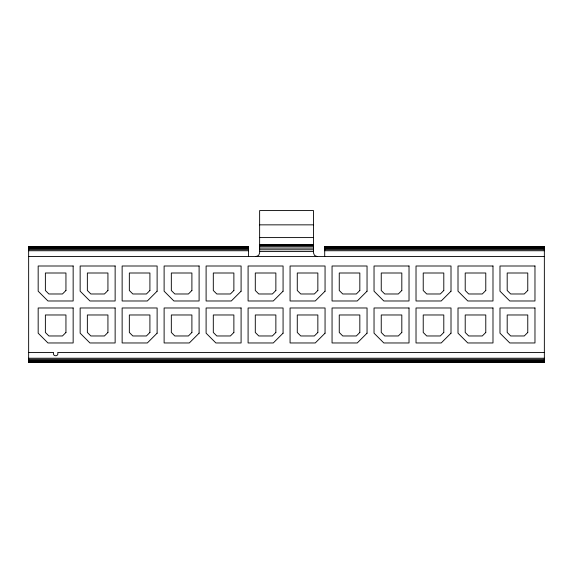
<?xml version="1.0" encoding="UTF-8"?>
<svg xmlns="http://www.w3.org/2000/svg" width="573" height="573" viewBox="0 0 573 573"><rect width="100%" height="100%" fill="white"/><g stroke="black" fill="none" stroke-linecap="round" stroke-linejoin="round"><path stroke-width="0.86" d="M256.131 256.482L258.609 255.458L259.633 252.98L259.633 210.578L313.51 210.578L313.51 252.98L314.534 255.458L317.005 256.482M259.633 224.852L313.51 224.852M259.633 237.587L313.51 237.587M259.633 244.585L313.51 244.585M259.633 244.821L313.51 244.821M259.633 245.523L313.51 245.523M259.633 246.634L313.51 246.634M28.65 246.691L248.431 246.691M324.705 246.691L544.35 246.691M28.65 247.106L248.431 247.106M324.705 247.106L544.35 247.106M28.65 247.772L248.431 247.772M324.705 247.772L544.35 247.772M259.633 248.088L313.51 248.088M28.65 248.646L248.431 248.646M324.705 248.646L544.35 248.646M28.65 249.656L248.431 249.656M259.633 249.771L313.51 249.771M324.705 249.656L544.35 249.656M28.65 250.745L248.431 250.745M324.705 250.745L544.35 250.745M259.633 251.583L313.51 251.583M28.65 256.482L544.35 256.482M28.65 352.481L53.561 352.481C52.114 356.864 59.205 356.864 57.758 352.481L544.35 352.481M28.65 358.225L544.35 358.225M28.65 359.307L544.35 359.307M28.65 360.324L544.35 360.324M28.65 361.191L544.35 361.191M28.65 361.857L544.35 361.857M28.65 362.279L544.35 362.279M324.705 256.482L324.705 246.548L544.35 246.548L544.35 362.423L28.65 362.423L28.65 246.548L248.431 246.548L248.431 256.482M65.945 290.49L62.45 293.985L48.87 293.985L45.374 290.49L45.374 272.999L65.945 272.999L65.945 290.49M65.945 332.469L62.45 335.971L48.87 335.971L45.374 332.469L45.374 314.978L65.945 314.978L65.945 332.469M107.932 290.49L104.429 293.985L90.856 293.985L87.354 290.49L87.354 272.999L107.932 272.999L107.932 290.49M107.932 332.469L104.429 335.971L90.856 335.971L87.354 332.469L87.354 314.978L107.932 314.978L107.932 332.469M149.911 290.49L146.416 293.985L132.843 293.985L129.34 290.49L129.34 272.999L149.911 272.999L149.911 290.49M157.117 291.191L147.325 300.983L122.135 300.983L122.135 266.001L157.117 266.001L157.117 291.191M149.911 332.469L146.416 335.971L132.843 335.971L129.34 332.469L129.34 314.978L149.911 314.978L149.911 332.469M191.898 290.49L188.395 293.985L174.822 293.985L171.327 290.49L171.327 272.999L191.898 272.999L191.898 290.49M157.117 333.171L147.325 342.969L122.135 342.969L122.135 307.98L157.117 307.98L157.117 333.171M191.898 332.469L188.395 335.971L174.822 335.971L171.327 332.469L171.327 314.978L191.898 314.978L191.898 332.469M233.877 290.49L230.382 293.985L216.809 293.985L213.306 290.49L213.306 272.999L233.877 272.999L233.877 290.49M199.103 333.171L189.305 342.969L164.114 342.969L164.114 307.98L199.103 307.98L199.103 333.171M241.09 291.191L231.291 300.983L206.101 300.983L206.101 266.001L241.09 266.001L241.09 291.191M233.877 332.469L230.382 335.971L216.809 335.971L213.306 332.469L213.306 314.978L233.877 314.978L233.877 332.469M275.864 290.49L272.368 293.985L258.788 293.985L255.293 290.49L255.293 272.999L275.864 272.999L275.864 290.49M283.069 291.191L273.278 300.983L248.088 300.983L248.088 266.001L283.069 266.001L283.069 291.191M275.864 332.469L272.368 335.971L258.788 335.971L255.293 332.469L255.293 314.978L275.864 314.978L275.864 332.469M317.85 290.49L314.348 293.985L300.775 293.985L297.272 290.49L297.272 272.999L317.85 272.999L317.85 290.49M283.069 333.171L273.278 342.969L248.088 342.969L248.088 307.98L283.069 307.98L283.069 333.171M325.056 291.191L315.257 300.983L290.067 300.983L290.067 266.001L325.056 266.001L325.056 291.191M317.85 332.469L314.348 335.971L300.775 335.971L297.272 332.469L297.272 314.978L317.85 314.978L317.85 332.469M359.83 290.49L356.334 293.985L342.761 293.985L339.259 290.49L339.259 272.999L359.83 272.999L359.83 290.49M325.056 333.171L315.257 342.969L290.067 342.969L290.067 307.98L325.056 307.98L325.056 333.171M367.042 291.191L357.244 300.983L332.054 300.983L332.054 266.001L367.042 266.001L367.042 291.191M359.83 332.469L356.334 335.971L342.761 335.971L339.259 332.469L339.259 314.978L359.83 314.978L359.83 332.469M401.816 290.49L398.314 293.985L384.741 293.985L381.246 290.49L381.246 272.999L401.816 272.999L401.816 290.49M367.042 333.171L357.244 342.969L332.054 342.969L332.054 307.98L367.042 307.98L367.042 333.171M401.816 332.469L398.314 335.971L384.741 335.971L381.246 332.469L381.246 314.978L401.816 314.978L401.816 332.469M443.796 290.49L440.3 293.985L426.727 293.985L423.225 290.49L423.225 272.999L443.796 272.999L443.796 290.49M451.008 291.191L441.21 300.983L416.019 300.983L416.019 266.001L451.008 266.001L451.008 291.191M443.796 332.469L440.3 335.971L426.727 335.971L423.225 332.469L423.225 314.978L443.796 314.978L443.796 332.469M485.782 290.49L482.287 293.985L468.707 293.985L465.212 290.49L465.212 272.999L485.782 272.999L485.782 290.49M451.008 333.171L441.21 342.969L416.019 342.969L416.019 307.98L451.008 307.98L451.008 333.171M485.782 332.469L482.287 335.971L468.707 335.971L465.212 332.469L465.212 314.978L485.782 314.978L485.782 332.469M527.769 290.49L524.266 293.985L510.693 293.985L507.191 290.49L507.191 272.999L527.769 272.999L527.769 290.49M527.769 332.469L524.266 335.971L510.693 335.971L507.191 332.469L507.191 314.978L527.769 314.978L527.769 332.469M73.151 266.001L38.169 266.001L38.169 291.191L47.96 300.983L73.151 300.983L73.151 266.001M115.137 266.001L80.148 266.001L80.148 291.191L89.947 300.983L115.137 300.983L115.137 266.001M199.103 266.001L164.114 266.001L164.114 291.191L173.913 300.983L199.103 300.983L199.103 266.001M409.022 266.001L374.033 266.001L374.033 291.191L383.831 300.983L409.022 300.983L409.022 266.001M492.988 266.001L458.006 266.001L458.006 291.191L467.797 300.983L492.988 300.983L492.988 266.001M534.974 266.001L499.985 266.001L499.985 291.191L509.784 300.983L534.974 300.983L534.974 266.001M73.151 307.98L38.169 307.98L38.169 333.171L47.96 342.969L73.151 342.969L73.151 307.98M115.137 307.98L80.148 307.98L80.148 333.171L89.947 342.969L115.137 342.969L115.137 307.98M241.09 307.98L206.101 307.98L206.101 333.171L215.899 342.969L241.09 342.969L241.09 307.98M409.022 307.98L374.033 307.98L374.033 333.171L383.831 342.969L409.022 342.969L409.022 307.98M492.988 307.98L458.006 307.98L458.006 333.171L467.797 342.969L492.988 342.969L492.988 307.98M534.974 307.98L499.985 307.98L499.985 333.171L509.784 342.969L534.974 342.969L534.974 307.98"/></g></svg>
